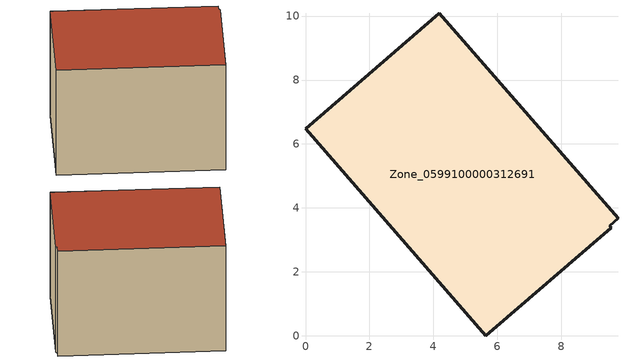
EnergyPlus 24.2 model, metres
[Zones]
Zone_0599100000312691
 floor ground (C_G): 5.63,0 0,6.47 4.19,10.09 9.77,3.68 9.51,3.44 9.56,3.38 z0
 wall outside (C_F): 0,6.47 5.63,0 9.56,3.38 9.51,3.44 9.77,3.68 4.19,10.09 0,6.47 z0:6.29
 roof outside (C_R): 9.77,3.68 4.19,10.09 0,6.47 5.63,0 9.56,3.38 9.51,3.44 z6.29
[BUILDING]
Pand.0599100000312691: North Axis=0; Terrain=City; Loads Convergence Tolerance Value=0.04; Temperature Convergence Tolerance Value=0.4; Solar Distribution=FullExterior; Maximum Number of Warmup Days=25; Minimum Number of Warmup Days=1
[Site:Location]
Rotterdam.The.Hague.AP_ZH_NLD Design_Conditions: Latitude=51.96; Longitude=4.45; Time Zone=1; Elevation=-4.5
[SITE:GROUNDTEMPERATURE:BUILDINGSURFACE]
18, 18, 18, 18, 18, 18, 18, 18, 18, 18, 18, 18
[MATERIAL] Thermal Absorptance=0.9; Solar Absorptance=0.7; Visible Absorptance=0.7
Name | Roughness | Thickness | Conductivity | Density | Specific Heat
G.TI.1946 | MediumSmooth | 0.15 | 1 | 540 | 1210
F.TI.1946 | Rough | 0.3 | 0.857143 | 1920 | 840
R.TI.1946 | MediumRough | 0.2 | 0.1 | 1500 | 1000
[CONSTRUCTION]
C_G: G.TI.1946
C_F: F.TI.1946
C_R: R.TI.1946
[ZONE]
Zone_0599100000312691: Type=1; Multiplier=1; Ceiling Height=Autocalculate; Volume=Autocalculate; Floor Area=autocalculate; Part of Total Floor Area=Yes
[ZONEINFILTRATION:DESIGNFLOWRATE]
Infil_Zone_0599100000312691: Zone or ZoneList or Space or SpaceList=Zone_0599100000312691; Schedule=AlwaysOn; Design Flow Rate Calculation Method=Flow/Area; Flow Rate per Floor Area=0.003; Constant Term Coefficient=1; Temperature Term Coefficient=0; Velocity Term Coefficient=0; Velocity Squared Term Coefficient=0
[HVACTEMPLATE:ZONE:IDEALLOADSAIRSYSTEM]
Zone_0599100000312691: Maximum Heating Supply Air Temperature=50; Minimum Cooling Supply Air Temperature=13; Maximum Heating Supply Air Humidity Ratio=0.0156; Minimum Cooling Supply Air Humidity Ratio=0.0077; Heating Limit=NoLimit; Cooling Limit=NoLimit; Dehumidification Control Type=ConstantSensibleHeatRatio; Cooling Sensible Heat Ratio=0.7; Dehumidification Setpoint=60; Humidification Control Type=None; Humidification Setpoint=30; Outdoor Air Method=None; Outdoor Air Flow Rate per Person=0.00944; Outdoor Air Flow Rate per Zone Floor Area=0; Outdoor Air Flow Rate per Zone=0; Demand Controlled Ventilation Type=None; Outdoor Air Economizer Type=NoEconomizer; Heat Recovery Type=None; Sensible Heat Recovery Effectiveness=0.7; Latent Heat Recovery Effectiveness=0.65
[ZONECONTROL:THERMOSTAT]
ThermostatControl_Zone_0599100000312691: Zone or ZoneList=Zone_0599100000312691; Control Type Schedule=DualSetpointControlType; Control 1=Thermostat_Zone_0599100000312691; Temperature Difference Between Cutout And Setpoint=0
[THERMOSTATSETPOINT:DUALSETPOINT]
Thermostat_Zone_0599100000312691: Heating Setpoint Temperature Schedule=HeatingSetpoint_Zone_0599100000312691; Cooling Setpoint Temperature Schedule=CoolingSetpoint_Zone_0599100000312691
[SCHEDULE:COMPACT]
HeatingSetpoint_Zone_0599100000312691: Through: 12/31, For: AllDays, Until: 24:00, 21
CoolingSetpoint_Zone_0599100000312691: Through: 12/31, For: AllDays, Until: 24:00, 24
DualSetpointControlType: Through: 12/31, For: AllDays, Until: 24:00, 4
AlwaysOn: Through: 12/31, For: AllDays, Until: 24:00, 1
